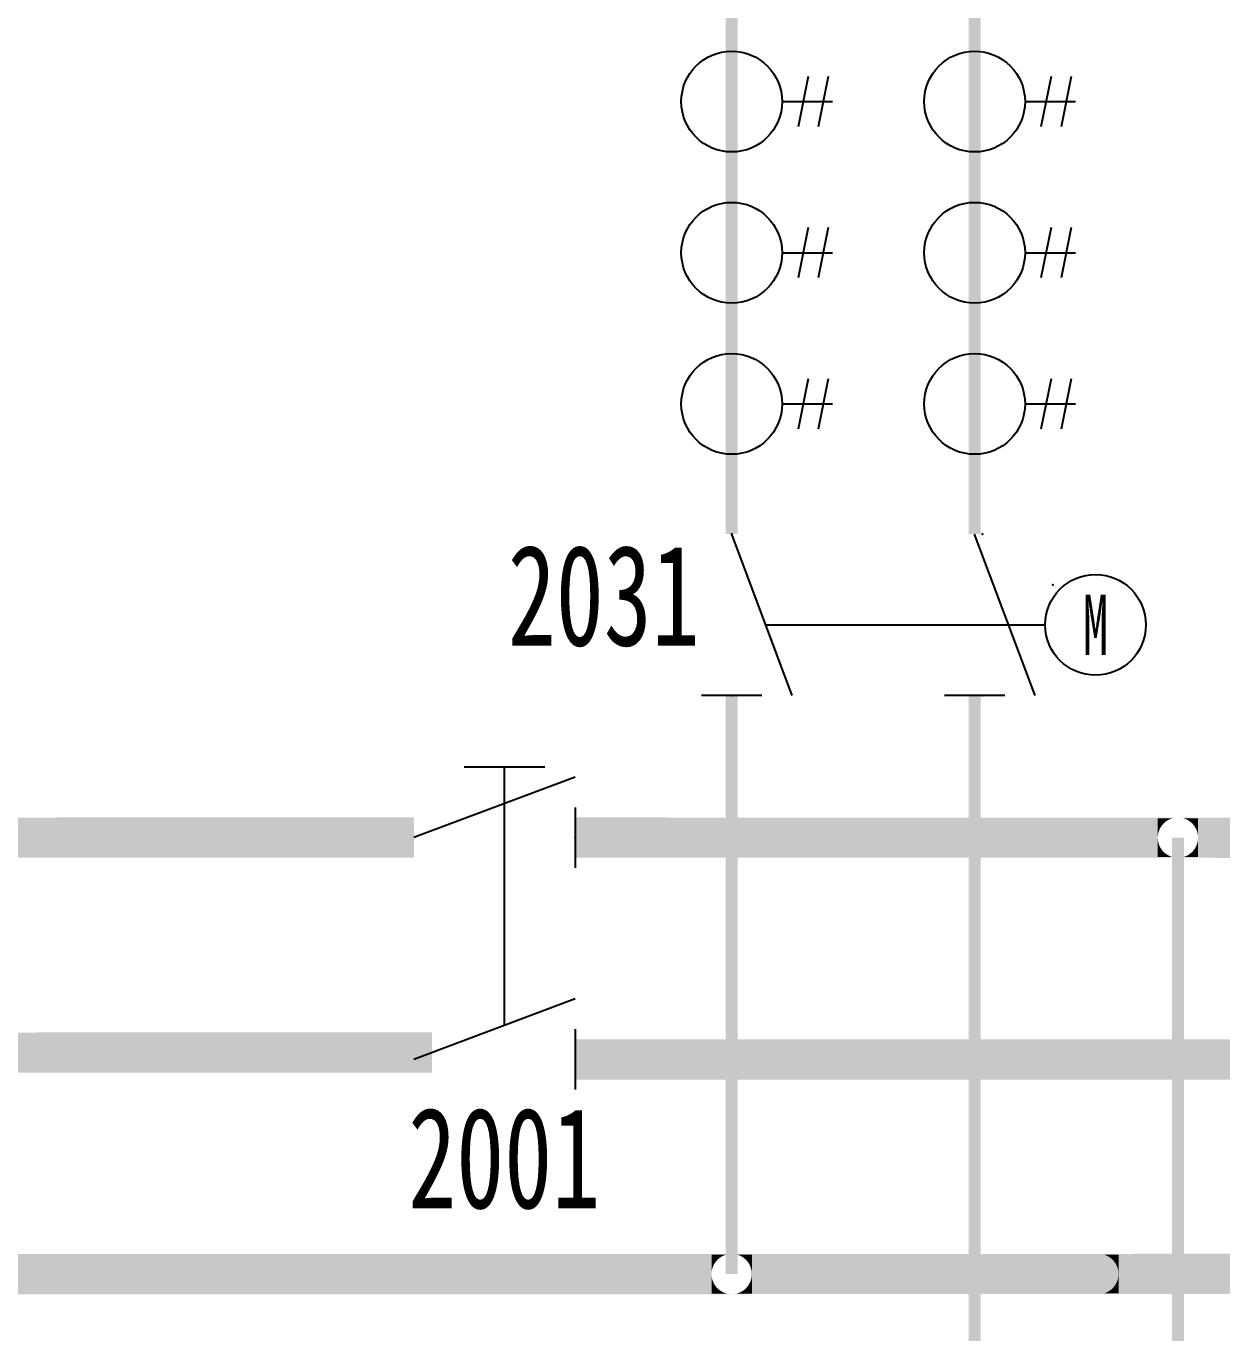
# Model space of a CAD drawing. Header units: millimetres. Extents: x 10667 to 23854, y -3427 to -2899.
# Drawn here: x 19475.6 to 19535, y -3167.2 to -3102.4 of the extents above; entities that cross this region are included whole.
import ezdxf
from ezdxf.enums import TextEntityAlignment as Align

# ---------------------------------------------------------------- set-up
doc = ezdxf.new("R2010")
doc.units = ezdxf.units.MM
doc.header["$LTSCALE"] = 10
for name, color, linetype in [('BLOCK', 3, 'Continuous'), ('TEXT', 2, 'Continuous'), ('设    备', 3, 'Continuous'), ('设备编号', 2, 'Continuous'), ('连 接 线', 1, 'Continuous')]:
    doc.layers.add(name, color=color, linetype=linetype)
doc.styles.add('HZ', font='SimSun.ttf', dxfattribs={"width": 0.7})

# ---------------------------------------------------------------- blocks, each defined once
blk = doc.blocks.new('$LH')
at = {"color": 3}
for p, q in [((3.792596414602542, 1.249999999999318), (3.292596414602542, -1.250000000000682)), ((4.792596414602542, 1.249999999999318), (4.292596414602542, -1.250000000000682)), ((2.500001320748027, -6.821210263296962e-13), (5.000001320748027, -6.821210263296962e-13))]:
    blk.add_line(p, q, dxfattribs=at)
blk.add_circle((1.320750698141637e-06, -6.821210263296962e-13), 2.5, dxfattribs=at)

msp = doc.modelspace()

# ---------------------------------------------------------------- linework, layer by layer
at = {"color": 3}
msp.add_line((19499.38731139374, -3151.935926743303), (19499.38731139374, -3140.935926743303), dxfattribs=at)
at = {"layer": 'BLOCK'}
for p, q in [((19502.88731139374, -3139.623426743303), (19494.88731139374, -3142.623426743303)), ((19502.88731139374, -3141.123426743303), (19502.88731139374, -3144.123426743303)), ((19502.88731139374, -3150.623426743303), (19494.88731139374, -3153.623426743303)), ((19502.88731139374, -3152.123426743303), (19502.88731139374, -3155.123426743303))]:
    msp.add_line(p, q, dxfattribs=at)
msp.add_point((19502.88731139374, -3142.623426743303), dxfattribs=at)
at = {"layer": 'TEXT', "color": 3}
for p, q in [((19501.38731139374, -3139.123426743303), (19497.38731139374, -3139.123426743303)), ((19499.38731139374, -3140.935926743303), (19499.38731139374, -3139.123426743303))]:
    msp.add_line(p, q, dxfattribs=at)
at = {"layer": '设    备'}
for p, q in [((19513.66269950015, -3135.566731135933), (19510.66269950015, -3127.566731135933)), ((19525.72004503097, -3135.566731135933), (19522.72004503097, -3127.566731135933)), ((19512.16269950015, -3135.566731135933), (19509.16269950015, -3135.566731135933)), ((19524.22004503097, -3135.566731135933), (19521.22004503097, -3135.566731135933))]:
    msp.add_line(p, q, dxfattribs=at)
at = {"layer": '设    备', "color": 3}
msp.add_line((19512.35019950015, -3132.066731135933), (19526.22004503097, -3132.066731135933), dxfattribs=at)
at = {"layer": '设    备'}
msp.add_circle((19528.72004503097, -3132.066731135933), 2.5, dxfattribs=at)
for p in [(19510.66269950015, -3127.566731135933), (19523.10370055241, -3127.566731135933), (19510.66269950015, -3135.566731135933), (19523.10370055241, -3135.566731135933)]:
    msp.add_point(p, dxfattribs=at)
at = {"layer": '设    备', "color": 4}
msp.add_point((19526.59881530953, -3130.07591170557), dxfattribs=at)
at = {"layer": '连 接 线'}
for points, const_width in [([(19510.66269950015, -3096.719085359971), (19510.66269950015, -3127.566731135933)], 0.6), ([(19522.72004503097, -3096.71908535997), (19522.72004503097, -3127.566731135933)], 0.6), ([(19510.66269950015, -3135.566731135933), (19510.66269950015, -3164.274032798995)], 0.6), ([(19522.72004503097, -3135.566731135933), (19522.72004503097, -3174.937421248127)], 0.6), ([(19494.89040848171, -3142.622265335318), (19470.98866400843, -3142.62399987835)], 2), ([(19502.88731139374, -3142.623426743303), (19531.81063834837, -3142.624230408766)], 2), ([(19533.80683062321, -3142.624285875096), (19542.10370055241, -3142.626188613699)], 2), ([(19532.80873448579, -3142.624258141931), (19532.80873448579, -3183.722813549165)], 0.6), ([(19495.78218001414, -3153.287851010657), (19470.99019236856, -3153.289976722155)], 2), ([(19502.88731139374, -3153.625752173561), (19546.82814976727, -3153.626958989006)], 2), ([(19509.66269950015, -3164.273585331125), (19462.98959077639, -3164.275962030957)], 2), ([(19583.73078749036, -3164.267424952209), (19511.66282068973, -3164.270505141667)], 2)]:
    msp.add_lwpolyline(points, dxfattribs=dict(at, const_width=const_width))
for points in [[(19531.80873448579, -3141.624258141931), (19532.80873448579, -3141.624258141931), (19531.80873448579, -3141.628063443839), (19532.89589022854, -3141.628063443839)], [(19531.80873448579, -3141.628063443839), (19532.72157874304, -3141.628063443839), (19531.80873448579, -3141.624258141931), (19532.80873448579, -3141.624258141931)], [(19531.80873448579, -3141.628063443839), (19532.89589022854, -3141.628063443839), (19531.80873448579, -3141.639450388919), (19532.98238266346, -3141.639450388919)], [(19531.80873448579, -3141.639450388919), (19532.63508630812, -3141.639450388919), (19531.80873448579, -3141.628063443839), (19532.72157874304, -3141.628063443839)], [(19531.80873448579, -3141.658332315642), (19532.54991544069, -3141.658332315642), (19531.80873448579, -3141.639450388919), (19532.63508630812, -3141.639450388919)], [(19531.80873448579, -3141.684565521145), (19532.46671434246, -3141.684565521145), (19531.80873448579, -3141.658332315642), (19532.54991544069, -3141.658332315642)], [(19531.80873448579, -3141.717950354895), (19532.38611622405, -3141.717950354895), (19531.80873448579, -3141.684565521145), (19532.46671434246, -3141.684565521145)], [(19531.80873448579, -3141.758232738147), (19532.30873448579, -3141.758232738147), (19531.80873448579, -3141.717950354895), (19532.38611622405, -3141.717950354895)], [(19531.80873448579, -3141.805106097642), (19532.23515804944, -3141.805106097642), (19531.80873448579, -3141.758232738147), (19532.30873448579, -3141.758232738147)], [(19531.80873448579, -3141.858213698812), (19532.1659468761, -3141.858213698812), (19531.80873448579, -3141.805106097642), (19532.23515804944, -3141.805106097642)], [(19531.80873448579, -3141.917151360744), (19532.1016277046, -3141.917151360744), (19531.80873448579, -3141.858213698812), (19532.1659468761, -3141.858213698812)], [(19531.80873448579, -3141.981470532245), (19532.04269004267, -3141.981470532245), (19531.80873448579, -3141.917151360744), (19532.1016277046, -3141.917151360744)], [(19531.80873448579, -3142.05068170558), (19531.9895824415, -3142.05068170558), (19531.80873448579, -3141.981470532245), (19532.04269004267, -3141.981470532245)], [(19531.80873448579, -3142.124258141931), (19531.942709082, -3142.124258141931), (19531.80873448579, -3142.05068170558), (19531.9895824415, -3142.05068170558)], [(19532.89589022854, -3141.628063443839), (19533.80873448579, -3141.628063443839), (19532.80873448579, -3141.624258141931), (19533.80873448579, -3141.624258141931)], [(19532.98238266346, -3141.639450388919), (19533.80873448579, -3141.639450388919), (19532.89589022854, -3141.628063443839), (19533.80873448579, -3141.628063443839)], [(19533.06755353089, -3141.658332315642), (19533.80873448579, -3141.658332315642), (19532.98238266346, -3141.639450388919), (19533.80873448579, -3141.639450388919)], [(19533.15075462911, -3141.684565521145), (19533.80873448579, -3141.684565521145), (19533.06755353089, -3141.658332315642), (19533.80873448579, -3141.658332315642)], [(19533.23135274753, -3141.717950354895), (19533.80873448579, -3141.717950354895), (19533.15075462911, -3141.684565521145), (19533.80873448579, -3141.684565521145)], [(19533.30873448579, -3141.758232738147), (19533.80873448579, -3141.758232738147), (19533.23135274753, -3141.717950354895), (19533.80873448579, -3141.717950354895)], [(19533.38231092214, -3141.805106097642), (19533.80873448579, -3141.805106097642), (19533.30873448579, -3141.758232738147), (19533.80873448579, -3141.758232738147)], [(19533.45152209548, -3141.858213698812), (19533.80873448579, -3141.858213698812), (19533.38231092214, -3141.805106097642), (19533.80873448579, -3141.805106097642)], [(19533.51584126698, -3141.917151360744), (19533.80873448579, -3141.917151360744), (19533.45152209548, -3141.858213698812), (19533.80873448579, -3141.858213698812)], [(19533.57477892891, -3141.981470532245), (19533.80873448579, -3141.981470532245), (19533.51584126698, -3141.917151360744), (19533.80873448579, -3141.917151360744)], [(19533.62788653008, -3142.05068170558), (19533.80873448579, -3142.05068170558), (19533.57477892891, -3141.981470532245), (19533.80873448579, -3141.981470532245)], [(19533.67475988957, -3142.124258141931), (19533.80873448579, -3142.124258141931), (19533.62788653008, -3142.05068170558), (19533.80873448579, -3142.05068170558)], [(19531.80873448579, -3142.201639880191), (19531.90242669875, -3142.201639880191), (19531.80873448579, -3142.124258141931), (19531.942709082, -3142.124258141931)], [(19531.80873448579, -3142.282237998606), (19531.869041865, -3142.282237998606), (19531.80873448579, -3142.201639880191), (19531.90242669875, -3142.201639880191)], [(19531.80873448579, -3142.365439096829), (19531.8428086595, -3142.365439096829), (19531.80873448579, -3142.282237998606), (19531.869041865, -3142.282237998606)], [(19531.80873448579, -3142.450609964264), (19531.82392673278, -3142.450609964264), (19531.80873448579, -3142.365439096829), (19531.8428086595, -3142.365439096829)], [(19531.80873448579, -3142.537102399183), (19531.8125397877, -3142.537102399183), (19531.80873448579, -3142.450609964264), (19531.82392673278, -3142.450609964264)], [(19531.80873448579, -3142.624258141931), (19531.80873448579, -3142.624258141931), (19531.80873448579, -3142.537102399183), (19531.8125397877, -3142.537102399183)], [(19531.80873448579, -3142.624258141931), (19531.80873448579, -3142.624258141931), (19531.80873448579, -3142.711413884679), (19531.8125397877, -3142.711413884679)], [(19531.80873448579, -3142.711413884679), (19531.8125397877, -3142.711413884679), (19531.80873448579, -3142.797906319598), (19531.82392673278, -3142.797906319598)], [(19533.71504227283, -3142.201639880191), (19533.80873448579, -3142.201639880191), (19533.67475988957, -3142.124258141931), (19533.80873448579, -3142.124258141931)], [(19533.74842710658, -3142.282237998606), (19533.80873448579, -3142.282237998606), (19533.71504227283, -3142.201639880191), (19533.80873448579, -3142.201639880191)], [(19533.77466031208, -3142.365439096829), (19533.80873448579, -3142.365439096829), (19533.74842710658, -3142.282237998606), (19533.80873448579, -3142.282237998606)], [(19533.7935422388, -3142.450609964264), (19533.80873448579, -3142.450609964264), (19533.77466031208, -3142.365439096829), (19533.80873448579, -3142.365439096829)], [(19533.80492918388, -3142.537102399183), (19533.80873448579, -3142.537102399183), (19533.7935422388, -3142.450609964264), (19533.80873448579, -3142.450609964264)], [(19533.7935422388, -3142.797906319598), (19533.80873448579, -3142.797906319598), (19533.80492918388, -3142.711413884679), (19533.80873448579, -3142.711413884679)], [(19533.80873448579, -3142.624258141931), (19533.80873448579, -3142.624258141931), (19533.80492918388, -3142.537102399183), (19533.80873448579, -3142.537102399183)], [(19533.80492918388, -3142.711413884679), (19533.80873448579, -3142.711413884679), (19533.80873448579, -3142.624258141931)], [(19531.80873448579, -3142.797906319598), (19531.82392673278, -3142.797906319598), (19531.80873448579, -3142.883077187033), (19531.8428086595, -3142.883077187033)], [(19531.80873448579, -3142.883077187033), (19531.8428086595, -3142.883077187033), (19531.80873448579, -3142.966278285257), (19531.869041865, -3142.966278285257)], [(19531.80873448579, -3142.966278285257), (19531.869041865, -3142.966278285257), (19531.80873448579, -3143.046876403672), (19531.90242669875, -3143.046876403672)], [(19531.80873448579, -3143.046876403672), (19531.90242669875, -3143.046876403672), (19531.80873448579, -3143.124258141931), (19531.942709082, -3143.124258141931)], [(19531.80873448579, -3143.124258141931), (19531.942709082, -3143.124258141931), (19531.80873448579, -3143.197834578282), (19531.9895824415, -3143.197834578282)], [(19531.80873448579, -3143.197834578282), (19531.9895824415, -3143.197834578282), (19531.80873448579, -3143.267045751618), (19532.04269004267, -3143.267045751618)], [(19531.80873448579, -3143.267045751618), (19532.04269004267, -3143.267045751618), (19531.80873448579, -3143.331364923118), (19532.1016277046, -3143.331364923118)], [(19531.80873448579, -3143.331364923118), (19532.1016277046, -3143.331364923118), (19531.80873448579, -3143.39030258505), (19532.1659468761, -3143.39030258505)], [(19531.80873448579, -3143.39030258505), (19532.1659468761, -3143.39030258505), (19531.80873448579, -3143.44341018622), (19532.23515804944, -3143.44341018622)], [(19533.38231092214, -3143.44341018622), (19533.80873448579, -3143.44341018622), (19533.45152209548, -3143.39030258505), (19533.80873448579, -3143.39030258505)], [(19533.45152209548, -3143.39030258505), (19533.80873448579, -3143.39030258505), (19533.51584126698, -3143.331364923118), (19533.80873448579, -3143.331364923118)], [(19533.51584126698, -3143.331364923118), (19533.80873448579, -3143.331364923118), (19533.57477892891, -3143.267045751618), (19533.80873448579, -3143.267045751618)], [(19533.57477892891, -3143.267045751618), (19533.80873448579, -3143.267045751618), (19533.62788653008, -3143.197834578282), (19533.80873448579, -3143.197834578282)], [(19533.62788653008, -3143.197834578282), (19533.80873448579, -3143.197834578282), (19533.67475988957, -3143.124258141931), (19533.80873448579, -3143.124258141931)], [(19533.67475988957, -3143.124258141931), (19533.80873448579, -3143.124258141931), (19533.71504227283, -3143.046876403672), (19533.80873448579, -3143.046876403672)], [(19533.71504227283, -3143.046876403672), (19533.80873448579, -3143.046876403672), (19533.74842710658, -3142.966278285257), (19533.80873448579, -3142.966278285257)], [(19533.74842710658, -3142.966278285257), (19533.80873448579, -3142.966278285257), (19533.77466031208, -3142.883077187033), (19533.80873448579, -3142.883077187033)], [(19533.77466031208, -3142.883077187033), (19533.80873448579, -3142.883077187033), (19533.7935422388, -3142.797906319598), (19533.80873448579, -3142.797906319598)], [(19531.80873448579, -3143.44341018622), (19532.23515804944, -3143.44341018622), (19531.80873448579, -3143.490283545716), (19532.30873448579, -3143.490283545716)], [(19531.80873448579, -3143.490283545716), (19532.30873448579, -3143.490283545716), (19531.80873448579, -3143.530565928968), (19532.38611622405, -3143.530565928968)], [(19531.80873448579, -3143.530565928968), (19532.38611622405, -3143.530565928968), (19531.80873448579, -3143.563950762717), (19532.46671434246, -3143.563950762717)], [(19531.80873448579, -3143.563950762717), (19532.46671434246, -3143.563950762717), (19531.80873448579, -3143.59018396822), (19532.54991544069, -3143.59018396822)], [(19531.80873448579, -3143.59018396822), (19532.54991544069, -3143.59018396822), (19531.80873448579, -3143.609065894943), (19532.63508630812, -3143.609065894943)], [(19531.80873448579, -3143.609065894943), (19532.63508630812, -3143.609065894943), (19531.80873448579, -3143.620452840023), (19532.72157874304, -3143.620452840023)], [(19531.80873448579, -3143.620452840023), (19532.72157874304, -3143.620452840023), (19531.80873448579, -3143.624258141931), (19532.80873448579, -3143.624258141931)], [(19532.80873448579, -3143.624258141931), (19533.80873448579, -3143.624258141931), (19532.89589022854, -3143.620452840023), (19533.80873448579, -3143.620452840023)], [(19532.89589022854, -3143.620452840023), (19533.80873448579, -3143.620452840023), (19532.98238266346, -3143.609065894943), (19533.80873448579, -3143.609065894943)], [(19532.98238266346, -3143.609065894943), (19533.80873448579, -3143.609065894943), (19533.06755353089, -3143.59018396822), (19533.80873448579, -3143.59018396822)], [(19533.06755353089, -3143.59018396822), (19533.80873448579, -3143.59018396822), (19533.15075462911, -3143.563950762717), (19533.80873448579, -3143.563950762717)], [(19533.15075462911, -3143.563950762717), (19533.80873448579, -3143.563950762717), (19533.23135274753, -3143.530565928968), (19533.80873448579, -3143.530565928968)], [(19533.23135274753, -3143.530565928968), (19533.80873448579, -3143.530565928968), (19533.30873448579, -3143.490283545716), (19533.80873448579, -3143.490283545716)], [(19533.30873448579, -3143.490283545716), (19533.80873448579, -3143.490283545716), (19533.38231092214, -3143.44341018622), (19533.80873448579, -3143.44341018622)], [(19509.66269950015, -3163.277086141281), (19510.5755437574, -3163.277086141281), (19509.66269950015, -3163.273280839373), (19510.66269950015, -3163.273280839373)], [(19509.66269950015, -3163.273280839373), (19510.66269950015, -3163.273280839373), (19509.66269950015, -3163.277086141281), (19510.7498552429, -3163.277086141281)], [(19509.66269950015, -3163.288473086361), (19510.48905132248, -3163.288473086361), (19509.66269950015, -3163.277086141281), (19510.5755437574, -3163.277086141281)], [(19509.66269950015, -3163.277086141281), (19510.7498552429, -3163.277086141281), (19509.66269950015, -3163.288473086361), (19510.83634767782, -3163.288473086361)], [(19509.66269950015, -3163.307355013084), (19510.40388045504, -3163.307355013084), (19509.66269950015, -3163.288473086361), (19510.48905132248, -3163.288473086361)], [(19509.66269950015, -3163.333588218587), (19510.32067935682, -3163.333588218587), (19509.66269950015, -3163.307355013084), (19510.40388045504, -3163.307355013084)], [(19509.66269950015, -3163.366973052337), (19510.24008123841, -3163.366973052337), (19509.66269950015, -3163.333588218587), (19510.32067935682, -3163.333588218587)], [(19509.66269950015, -3163.407255435589), (19510.16269950015, -3163.407255435589), (19509.66269950015, -3163.366973052337), (19510.24008123841, -3163.366973052337)], [(19509.66269950015, -3163.454128795084), (19510.0891230638, -3163.454128795084), (19509.66269950015, -3163.407255435589), (19510.16269950015, -3163.407255435589)], [(19509.66269950015, -3163.507236396254), (19510.01991189046, -3163.507236396254), (19509.66269950015, -3163.454128795084), (19510.0891230638, -3163.454128795084)], [(19510.7498552429, -3163.277086141281), (19511.66269950015, -3163.277086141281), (19510.66269950015, -3163.273280839373), (19511.66269950015, -3163.273280839373)], [(19510.83634767782, -3163.288473086361), (19511.66269950015, -3163.288473086361), (19510.7498552429, -3163.277086141281), (19511.66269950015, -3163.277086141281)], [(19510.92151854525, -3163.307355013084), (19511.66269950015, -3163.307355013084), (19510.83634767782, -3163.288473086361), (19511.66269950015, -3163.288473086361)], [(19511.00471964348, -3163.333588218587), (19511.66269950015, -3163.333588218587), (19510.92151854525, -3163.307355013084), (19511.66269950015, -3163.307355013084)], [(19511.08531776189, -3163.366973052337), (19511.66269950015, -3163.366973052337), (19511.00471964348, -3163.333588218587), (19511.66269950015, -3163.333588218587)], [(19511.16269950015, -3163.407255435589), (19511.66269950015, -3163.407255435589), (19511.08531776189, -3163.366973052337), (19511.66269950015, -3163.366973052337)], [(19511.2362759365, -3163.454128795084), (19511.66269950015, -3163.454128795084), (19511.16269950015, -3163.407255435589), (19511.66269950015, -3163.407255435589)], [(19511.30548710984, -3163.507236396254), (19511.66269950015, -3163.507236396254), (19511.2362759365, -3163.454128795084), (19511.66269950015, -3163.454128795084)], [(19529.03446718161, -3163.285697388655), (19529.86081900394, -3163.285697388655), (19528.94797474669, -3163.274310443575), (19529.86081900394, -3163.274310443575)], [(19529.11963804904, -3163.304579315378), (19529.86081900394, -3163.304579315378), (19529.03446718161, -3163.285697388655), (19529.86081900394, -3163.285697388655)], [(19529.20283914727, -3163.330812520881), (19529.86081900394, -3163.330812520881), (19529.11963804904, -3163.304579315378), (19529.86081900394, -3163.304579315378)], [(19529.28343726568, -3163.36419735463), (19529.86081900394, -3163.36419735463), (19529.20283914727, -3163.330812520881), (19529.86081900394, -3163.330812520881)], [(19529.36081900394, -3163.404479737882), (19529.86081900394, -3163.404479737882), (19529.28343726568, -3163.36419735463), (19529.86081900394, -3163.36419735463)], [(19529.43439544029, -3163.451353097378), (19529.86081900394, -3163.451353097378), (19529.36081900394, -3163.404479737882), (19529.86081900394, -3163.404479737882)], [(19529.50360661363, -3163.504460698548), (19529.86081900394, -3163.504460698548), (19529.43439544029, -3163.451353097378), (19529.86081900394, -3163.451353097378)], [(19509.66269950015, -3163.566174058186), (19509.95559271896, -3163.566174058186), (19509.66269950015, -3163.507236396254), (19510.01991189046, -3163.507236396254)], [(19509.66269950015, -3163.630493229687), (19509.89665505703, -3163.630493229687), (19509.66269950015, -3163.566174058186), (19509.95559271896, -3163.566174058186)], [(19509.66269950015, -3163.699704403022), (19509.84354745586, -3163.699704403022), (19509.66269950015, -3163.630493229687), (19509.89665505703, -3163.630493229687)], [(19509.66269950015, -3163.773280839373), (19509.79667409636, -3163.773280839373), (19509.66269950015, -3163.699704403022), (19509.84354745586, -3163.699704403022)], [(19509.66269950015, -3163.850662577633), (19509.75639171311, -3163.850662577633), (19509.66269950015, -3163.773280839373), (19509.79667409636, -3163.773280839373)], [(19509.66269950015, -3163.931260696048), (19509.72300687937, -3163.931260696048), (19509.66269950015, -3163.850662577633), (19509.75639171311, -3163.850662577633)], [(19509.66269950015, -3164.014461794271), (19509.69677367386, -3164.014461794271), (19509.66269950015, -3163.931260696048), (19509.72300687937, -3163.931260696048)], [(19509.66269950015, -3164.099632661706), (19509.67789174714, -3164.099632661706), (19509.66269950015, -3164.014461794271), (19509.69677367386, -3164.014461794271)], [(19509.66269950015, -3164.186125096625), (19509.66650480206, -3164.186125096625), (19509.66269950015, -3164.099632661706), (19509.67789174714, -3164.099632661706)], [(19511.36980628133, -3163.566174058186), (19511.66269950015, -3163.566174058186), (19511.30548710984, -3163.507236396254), (19511.66269950015, -3163.507236396254)], [(19511.42874394327, -3163.630493229687), (19511.66269950015, -3163.630493229687), (19511.36980628133, -3163.566174058186), (19511.66269950015, -3163.566174058186)], [(19511.48185154443, -3163.699704403022), (19511.66269950015, -3163.699704403022), (19511.42874394327, -3163.630493229687), (19511.66269950015, -3163.630493229687)], [(19511.52872490393, -3163.773280839373), (19511.66269950015, -3163.773280839373), (19511.48185154443, -3163.699704403022), (19511.66269950015, -3163.699704403022)], [(19511.56900728719, -3163.850662577633), (19511.66269950015, -3163.850662577633), (19511.52872490393, -3163.773280839373), (19511.66269950015, -3163.773280839373)], [(19511.60239212093, -3163.931260696048), (19511.66269950015, -3163.931260696048), (19511.56900728719, -3163.850662577633), (19511.66269950015, -3163.850662577633)], [(19511.62862532644, -3164.014461794271), (19511.66269950015, -3164.014461794271), (19511.60239212093, -3163.931260696048), (19511.66269950015, -3163.931260696048)], [(19511.64750725316, -3164.099632661706), (19511.66269950015, -3164.099632661706), (19511.62862532644, -3164.014461794271), (19511.66269950015, -3164.014461794271)], [(19511.65889419824, -3164.186125096625), (19511.66269950015, -3164.186125096625), (19511.64750725316, -3164.099632661706), (19511.66269950015, -3164.099632661706)], [(19529.56792578513, -3163.56339836048), (19529.86081900394, -3163.56339836048), (19529.50360661363, -3163.504460698548), (19529.86081900394, -3163.504460698548)], [(19529.62686344706, -3163.62771753198), (19529.86081900394, -3163.62771753198), (19529.56792578513, -3163.56339836048), (19529.86081900394, -3163.56339836048)], [(19529.67997104823, -3163.696928705316), (19529.86081900394, -3163.696928705316), (19529.62686344706, -3163.62771753198), (19529.86081900394, -3163.62771753198)], [(19529.72684440773, -3163.770505141667), (19529.86081900394, -3163.770505141667), (19529.67997104823, -3163.696928705316), (19529.86081900394, -3163.696928705316)], [(19529.76712679098, -3163.847886879926), (19529.86081900394, -3163.847886879926), (19529.72684440773, -3163.770505141667), (19529.86081900394, -3163.770505141667)], [(19529.80051162473, -3163.928484998341), (19529.86081900394, -3163.928484998341), (19529.76712679098, -3163.847886879926), (19529.86081900394, -3163.847886879926)], [(19529.82674483023, -3164.011686096565), (19529.86081900394, -3164.011686096565), (19529.80051162473, -3163.928484998341), (19529.86081900394, -3163.928484998341)], [(19529.84562675696, -3164.096856964), (19529.86081900394, -3164.096856964), (19529.82674483023, -3164.011686096565), (19529.86081900394, -3164.011686096565)], [(19529.85701370204, -3164.183349398919), (19529.86081900394, -3164.183349398919), (19529.84562675696, -3164.096856964), (19529.86081900394, -3164.096856964)], [(19509.66269950015, -3164.273280839373), (19509.66269950015, -3164.273280839373), (19509.66269950015, -3164.186125096625), (19509.66650480206, -3164.186125096625)], [(19509.66269950015, -3164.273280839373), (19509.66269950015, -3164.273280839373), (19509.66269950015, -3164.360436582121), (19509.66650480206, -3164.360436582121)], [(19509.66269950015, -3164.360436582121), (19509.66650480206, -3164.360436582121), (19509.66269950015, -3164.44692901704), (19509.67789174714, -3164.44692901704)], [(19509.66269950015, -3164.44692901704), (19509.67789174714, -3164.44692901704), (19509.66269950015, -3164.532099884475), (19509.69677367386, -3164.532099884475)], [(19509.66269950015, -3164.532099884475), (19509.69677367386, -3164.532099884475), (19509.66269950015, -3164.615300982699), (19509.72300687937, -3164.615300982699)], [(19509.66269950015, -3164.615300982699), (19509.72300687937, -3164.615300982699), (19509.66269950015, -3164.695899101114), (19509.75639171311, -3164.695899101114)], [(19509.66269950015, -3164.695899101114), (19509.75639171311, -3164.695899101114), (19509.66269950015, -3164.773280839373), (19509.79667409636, -3164.773280839373)], [(19509.66269950015, -3164.773280839373), (19509.79667409636, -3164.773280839373), (19509.66269950015, -3164.846857275724), (19509.84354745586, -3164.846857275724)], [(19511.48185154443, -3164.846857275724), (19511.66269950015, -3164.846857275724), (19511.52872490393, -3164.773280839373), (19511.66269950015, -3164.773280839373)], [(19511.52872490393, -3164.773280839373), (19511.66269950015, -3164.773280839373), (19511.56900728719, -3164.695899101114), (19511.66269950015, -3164.695899101114)], [(19511.56900728719, -3164.695899101114), (19511.66269950015, -3164.695899101114), (19511.60239212093, -3164.615300982699), (19511.66269950015, -3164.615300982699)], [(19511.60239212093, -3164.615300982699), (19511.66269950015, -3164.615300982699), (19511.62862532644, -3164.532099884475), (19511.66269950015, -3164.532099884475)], [(19511.62862532644, -3164.532099884475), (19511.66269950015, -3164.532099884475), (19511.64750725316, -3164.44692901704), (19511.66269950015, -3164.44692901704)], [(19511.64750725316, -3164.44692901704), (19511.66269950015, -3164.44692901704), (19511.65889419824, -3164.360436582121), (19511.66269950015, -3164.360436582121)], [(19511.66269950015, -3164.273280839373), (19511.66269950015, -3164.273280839373), (19511.65889419824, -3164.186125096625), (19511.66269950015, -3164.186125096625)], [(19511.65889419824, -3164.360436582121), (19511.66269950015, -3164.360436582121), (19511.66269950015, -3164.273280839373)], [(19529.67997104823, -3164.844081578018), (19529.86081900394, -3164.844081578018), (19529.72684440773, -3164.770505141667), (19529.86081900394, -3164.770505141667)], [(19529.72684440773, -3164.770505141667), (19529.86081900394, -3164.770505141667), (19529.76712679098, -3164.693123403407), (19529.86081900394, -3164.693123403407)], [(19529.76712679098, -3164.693123403407), (19529.86081900394, -3164.693123403407), (19529.80051162473, -3164.612525284992), (19529.86081900394, -3164.612525284992)], [(19529.80051162473, -3164.612525284992), (19529.86081900394, -3164.612525284992), (19529.82674483023, -3164.529324186769), (19529.86081900394, -3164.529324186769)], [(19529.82674483023, -3164.529324186769), (19529.86081900394, -3164.529324186769), (19529.84562675696, -3164.444153319334), (19529.86081900394, -3164.444153319334)], [(19529.84562675696, -3164.444153319334), (19529.86081900394, -3164.444153319334), (19529.85701370204, -3164.357660884415), (19529.86081900394, -3164.357660884415)], [(19529.86081900394, -3164.270505141667), (19529.86081900394, -3164.270505141667), (19529.85701370204, -3164.183349398919), (19529.86081900394, -3164.183349398919)], [(19529.85701370204, -3164.357660884415), (19529.86081900394, -3164.357660884415), (19529.86081900394, -3164.270505141667)], [(19509.66269950015, -3164.846857275724), (19509.84354745586, -3164.846857275724), (19509.66269950015, -3164.91606844906), (19509.89665505703, -3164.91606844906)], [(19509.66269950015, -3164.91606844906), (19509.89665505703, -3164.91606844906), (19509.66269950015, -3164.98038762056), (19509.95559271896, -3164.98038762056)], [(19509.66269950015, -3164.98038762056), (19509.95559271896, -3164.98038762056), (19509.66269950015, -3165.039325282492), (19510.01991189046, -3165.039325282492)], [(19509.66269950015, -3165.039325282492), (19510.01991189046, -3165.039325282492), (19509.66269950015, -3165.092432883662), (19510.0891230638, -3165.092432883662)], [(19509.66269950015, -3165.092432883662), (19510.0891230638, -3165.092432883662), (19509.66269950015, -3165.139306243158), (19510.16269950015, -3165.139306243158)], [(19509.66269950015, -3165.139306243158), (19510.16269950015, -3165.139306243158), (19509.66269950015, -3165.17958862641), (19510.24008123841, -3165.17958862641)], [(19509.66269950015, -3165.17958862641), (19510.24008123841, -3165.17958862641), (19509.66269950015, -3165.212973460159), (19510.32067935682, -3165.212973460159)], [(19509.66269950015, -3165.212973460159), (19510.32067935682, -3165.212973460159), (19509.66269950015, -3165.239206665662), (19510.40388045504, -3165.239206665662)], [(19509.66269950015, -3165.239206665662), (19510.40388045504, -3165.239206665662), (19509.66269950015, -3165.258088592385), (19510.48905132248, -3165.258088592385)], [(19509.66269950015, -3165.258088592385), (19510.48905132248, -3165.258088592385), (19509.66269950015, -3165.269475537465), (19510.5755437574, -3165.269475537465)], [(19509.66269950015, -3165.269475537465), (19510.5755437574, -3165.269475537465), (19509.66269950015, -3165.273280839373), (19510.66269950015, -3165.273280839373)], [(19510.66269950015, -3165.273280839373), (19511.66269950015, -3165.273280839373), (19510.7498552429, -3165.269475537465), (19511.66269950015, -3165.269475537465)], [(19510.7498552429, -3165.269475537465), (19511.66269950015, -3165.269475537465), (19510.83634767782, -3165.258088592385), (19511.66269950015, -3165.258088592385)], [(19510.83634767782, -3165.258088592385), (19511.66269950015, -3165.258088592385), (19510.92151854525, -3165.239206665662), (19511.66269950015, -3165.239206665662)], [(19510.92151854525, -3165.239206665662), (19511.66269950015, -3165.239206665662), (19511.00471964348, -3165.212973460159), (19511.66269950015, -3165.212973460159)], [(19511.00471964348, -3165.212973460159), (19511.66269950015, -3165.212973460159), (19511.08531776189, -3165.17958862641), (19511.66269950015, -3165.17958862641)], [(19511.08531776189, -3165.17958862641), (19511.66269950015, -3165.17958862641), (19511.16269950015, -3165.139306243158), (19511.66269950015, -3165.139306243158)], [(19511.16269950015, -3165.139306243158), (19511.66269950015, -3165.139306243158), (19511.2362759365, -3165.092432883662), (19511.66269950015, -3165.092432883662)], [(19511.2362759365, -3165.092432883662), (19511.66269950015, -3165.092432883662), (19511.30548710984, -3165.039325282492), (19511.66269950015, -3165.039325282492)], [(19511.30548710984, -3165.039325282492), (19511.66269950015, -3165.039325282492), (19511.36980628133, -3164.98038762056), (19511.66269950015, -3164.98038762056)], [(19511.36980628133, -3164.98038762056), (19511.66269950015, -3164.98038762056), (19511.42874394327, -3164.91606844906), (19511.66269950015, -3164.91606844906)], [(19511.42874394327, -3164.91606844906), (19511.66269950015, -3164.91606844906), (19511.48185154443, -3164.846857275724), (19511.66269950015, -3164.846857275724)], [(19528.94797474669, -3165.266699839759), (19529.86081900394, -3165.266699839759), (19529.03446718161, -3165.255312894679), (19529.86081900394, -3165.255312894679)], [(19529.03446718161, -3165.255312894679), (19529.86081900394, -3165.255312894679), (19529.11963804904, -3165.236430967956), (19529.86081900394, -3165.236430967956)], [(19529.11963804904, -3165.236430967956), (19529.86081900394, -3165.236430967956), (19529.20283914727, -3165.210197762452), (19529.86081900394, -3165.210197762452)], [(19529.20283914727, -3165.210197762452), (19529.86081900394, -3165.210197762452), (19529.28343726568, -3165.176812928703), (19529.86081900394, -3165.176812928703)], [(19529.28343726568, -3165.176812928703), (19529.86081900394, -3165.176812928703), (19529.36081900394, -3165.136530545451), (19529.86081900394, -3165.136530545451)], [(19529.36081900394, -3165.136530545451), (19529.86081900394, -3165.136530545451), (19529.43439544029, -3165.089657185956), (19529.86081900394, -3165.089657185956)], [(19529.43439544029, -3165.089657185956), (19529.86081900394, -3165.089657185956), (19529.50360661363, -3165.036549584786), (19529.86081900394, -3165.036549584786)], [(19529.50360661363, -3165.036549584786), (19529.86081900394, -3165.036549584786), (19529.56792578513, -3164.977611922854), (19529.86081900394, -3164.977611922854)], [(19529.56792578513, -3164.977611922854), (19529.86081900394, -3164.977611922854), (19529.62686344706, -3164.913292751353), (19529.86081900394, -3164.913292751353)], [(19529.62686344706, -3164.913292751353), (19529.86081900394, -3164.913292751353), (19529.67997104823, -3164.844081578018), (19529.86081900394, -3164.844081578018)]]:
    msp.add_solid(points, dxfattribs=at)

# ---------------------------------------------------------------- block references
at = {"layer": '设    备'}
for p in [(19510.6626981794, -3106.106770150962), (19522.72004503097, -3106.106770150962), (19510.6626981794, -3113.606770150962), (19522.72004503097, -3113.606770150962), (19510.66269685865, -3121.106770150961), (19522.72004371022, -3121.106770150961)]:
    msp.add_blockref('$LH', p, dxfattribs=at)

# ---------------------------------------------------------------- texts
at = {"layer": '设    备', "style": 'HZ', "width": 0.62}
msp.add_text('M', height=3, dxfattribs=at).set_placement((19528.72004503097, -3132.066731135933), align=Align.MIDDLE)
at = {"layer": '设备编号', "color": 6, "style": 'HZ', "width": 0.7}
for s, p in [('2031', (19499.55122797543, -3133.095965933407)), ('2001', (19494.61018479656, -3161.006658338178))]:
    msp.add_text(s, height=5, dxfattribs=at).set_placement(p)

doc.saveas('drawing.dxf')
